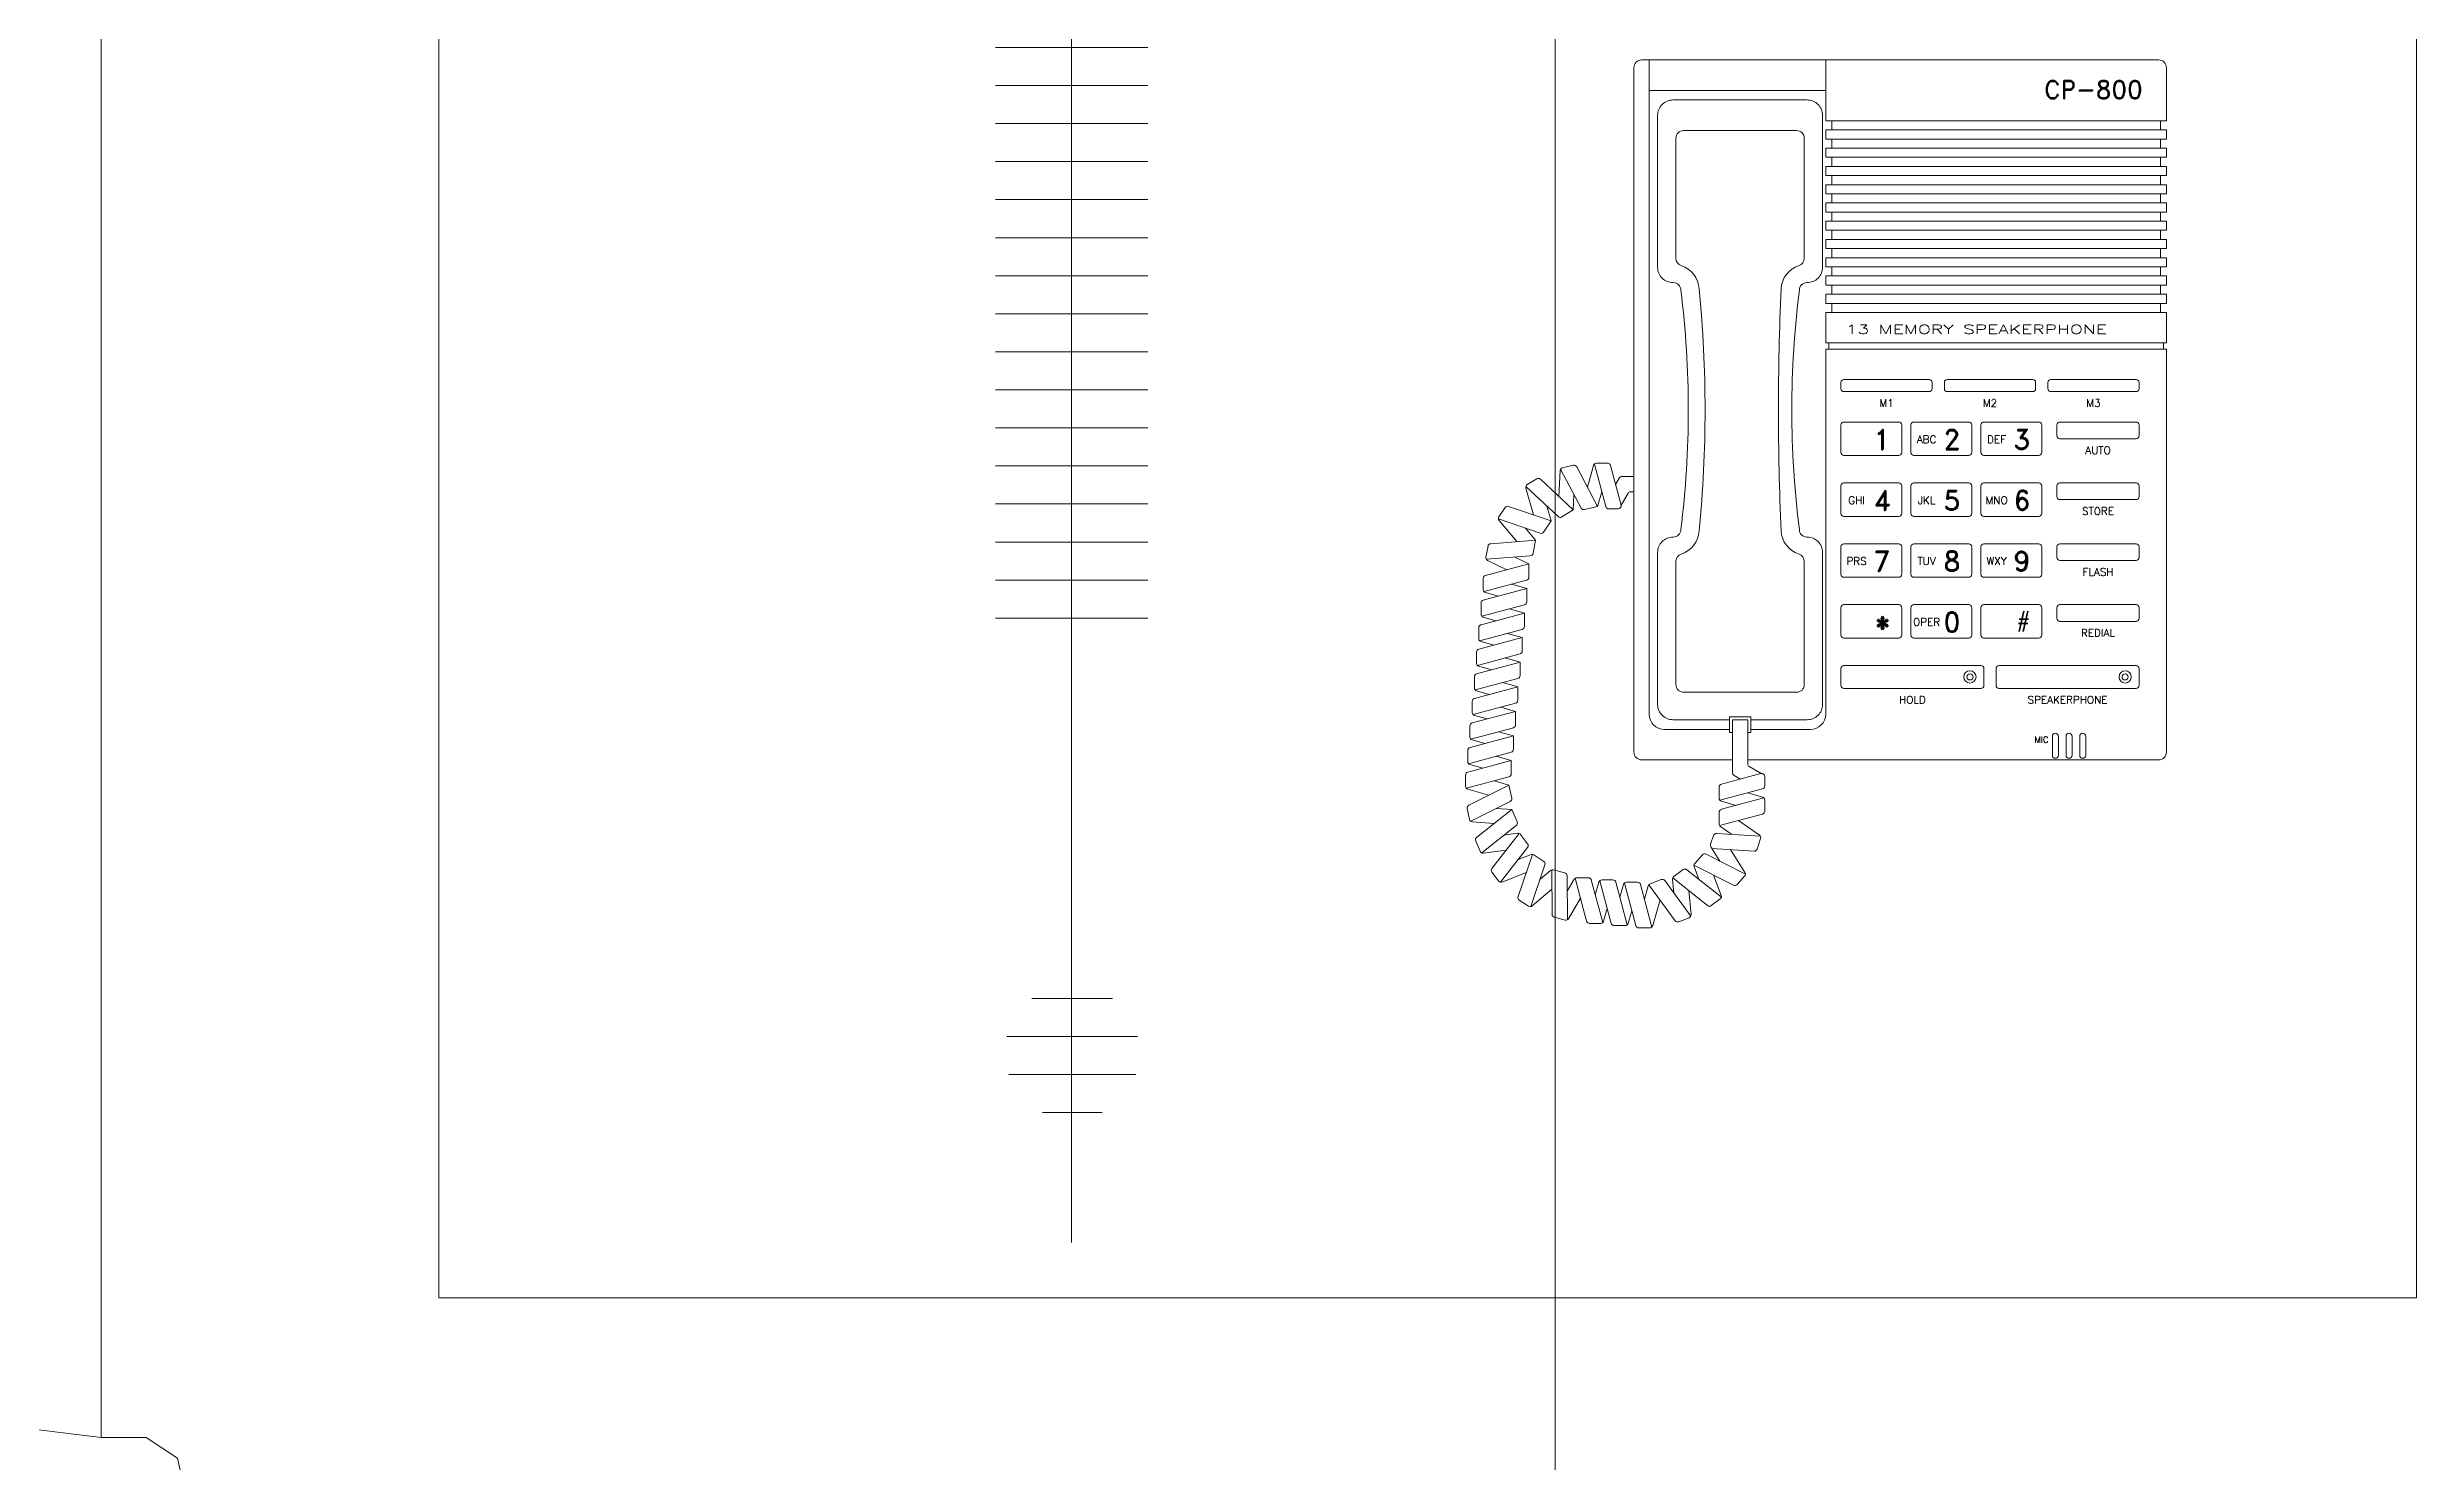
# Model space of a CAD drawing. Header units: millimetres. Extents: x -59 to 123, y 54 to 155.
# Drawn here: x -23.489 to -22.71, y 149.77 to 150.235 of the extents above; entities that cross this region are included whole.
import ezdxf
from ezdxf.enums import TextEntityAlignment as Align

# ---------------------------------------------------------------- set-up
doc = ezdxf.new("R2010")
doc.units = ezdxf.units.MM
for name, pattern in [('ACAD_ISO02W100', [15, 12, -3]), ('DASHDOT', [25.4, 12.7, -6.35, 0, -6.35]), ('DASHED', [0.75, 0.5, -0.25])]:
    doc.linetypes.add(name, pattern=pattern)
doc.layers.get('0').update_dxf_attribs({"lineweight": 9})
for name, color, linetype, lineweight in [('DET-CORTE', 86, 'Continuous', 50), ('EJES', 6, 'ACAD_ISO02W100', 5), ('mobiliario', 7, 'Continuous', 0), ('MUROS', 7, 'Continuous', 80)]:
    doc.layers.add(name, color=color, linetype=linetype, lineweight=lineweight)
doc.styles.add('TEL', font='romand.shx', dxfattribs={"height": 0.004, "bigfont": 'bigfont.shx'})

# ---------------------------------------------------------------- blocks, each defined once
blk = doc.blocks.new('telfonos')
for p, q in [((998.08915, 407.38188), (998.08915, 407.16688)), ((998.14715, 407.38188), (998.14715, 407.36188)), ((998.08915, 407.37188), (998.14715, 407.37188)), ((998.14715, 407.36188), (998.25915, 407.36188)), ((998.14715, 407.35888), (998.25915, 407.35888)), ((998.14715, 407.35888), (998.14715, 407.35588)), ((998.14915, 407.36188), (998.14915, 407.35888)), ((998.25715, 407.36188), (998.25715, 407.35888)), ((998.25915, 407.35888), (998.25915, 407.35588)), ((998.14715, 407.35588), (998.25915, 407.35588)), ((998.14715, 407.35288), (998.25915, 407.35288)), ((998.14715, 407.35288), (998.14715, 407.34988)), ((998.14715, 407.34988), (998.25915, 407.34988)), ((998.14915, 407.35588), (998.14915, 407.35288)), ((998.14915, 407.34988), (998.14915, 407.34688)), ((998.25715, 407.35588), (998.25715, 407.35288)), ((998.25715, 407.34988), (998.25715, 407.34688)), ((998.25915, 407.35288), (998.25915, 407.34988)), ((998.14715, 407.34688), (998.25915, 407.34688)), ((998.14715, 407.34688), (998.14715, 407.34388)), ((998.14715, 407.34388), (998.25915, 407.34388)), ((998.14915, 407.34388), (998.14915, 407.34088)), ((998.25715, 407.34388), (998.25715, 407.34088)), ((998.25915, 407.34688), (998.25915, 407.34388)), ((998.14715, 407.34088), (998.25915, 407.34088)), ((998.14715, 407.34088), (998.14715, 407.33788)), ((998.14715, 407.33788), (998.25915, 407.33788)), ((998.14715, 407.33488), (998.25915, 407.33488)), ((998.14715, 407.33488), (998.14715, 407.33188)), ((998.14915, 407.33788), (998.14915, 407.33488)), ((998.25715, 407.33788), (998.25715, 407.33488)), ((998.25915, 407.34088), (998.25915, 407.33788)), ((998.25915, 407.33488), (998.25915, 407.33188)), ((998.14715, 407.33188), (998.25915, 407.33188)), ((998.14715, 407.32888), (998.25915, 407.32888)), ((998.14715, 407.32888), (998.14715, 407.32588)), ((998.14915, 407.33188), (998.14915, 407.32888)), ((998.25715, 407.33188), (998.25715, 407.32888)), ((998.25915, 407.32888), (998.25915, 407.32588)), ((998.14715, 407.32588), (998.25915, 407.32588)), ((998.14715, 407.32288), (998.25915, 407.32288)), ((998.14715, 407.32288), (998.14715, 407.31988)), ((998.14715, 407.31988), (998.25915, 407.31988)), ((998.14915, 407.32588), (998.14915, 407.32288)), ((998.14915, 407.31988), (998.14915, 407.31688)), ((998.25715, 407.32588), (998.25715, 407.32288)), ((998.25715, 407.31988), (998.25715, 407.31688)), ((998.25915, 407.32288), (998.25915, 407.31988)), ((998.14715, 407.31688), (998.25915, 407.31688)), ((998.14715, 407.31688), (998.14715, 407.31388)), ((998.14715, 407.31388), (998.25915, 407.31388)), ((998.14915, 407.31388), (998.14915, 407.31088)), ((998.25715, 407.31388), (998.25715, 407.31088)), ((998.25915, 407.31688), (998.25915, 407.31388)), ((998.14715, 407.31088), (998.25915, 407.31088)), ((998.14715, 407.31088), (998.14715, 407.30788)), ((998.14715, 407.30788), (998.25915, 407.30788)), ((998.14715, 407.30488), (998.25915, 407.30488)), ((998.14715, 407.30488), (998.14715, 407.30188)), ((998.14915, 407.30788), (998.14915, 407.30488)), ((998.25715, 407.30788), (998.25715, 407.30488)), ((998.25915, 407.31088), (998.25915, 407.30788)), ((998.25915, 407.30488), (998.25915, 407.30188)), ((998.14715, 407.30188), (998.25915, 407.30188)), ((998.14715, 407.29888), (998.25915, 407.29888)), ((998.14715, 407.29888), (998.14715, 407.28888)), ((998.14915, 407.30188), (998.14915, 407.29888)), ((998.25715, 407.30188), (998.25715, 407.29888)), ((998.25915, 407.29888), (998.25915, 407.28888)), ((998.14715, 407.28888), (998.25915, 407.28888)), ((998.14815, 407.28888), (998.14815, 407.28688)), ((998.25815, 407.28888), (998.25815, 407.28688)), ((998.14715, 407.28688), (998.25915, 407.28688)), ((998.14715, 407.28688), (998.14715, 407.16688)), ((998.06421, 407.24866), (998.06065, 407.24786)), ((998.06883, 407.24148), (998.07086, 407.24863)), ((998.07489, 407.2351), (998.07114, 407.24909)), ((998.07548, 407.24936), (998.07182, 407.24936)), ((998.07993, 407.23562), (998.07644, 407.24862)), ((998.05919, 407.23181), (998.04863, 407.24172)), ((998.05116, 407.23235), (998.04864, 407.24119)), ((998.05218, 407.24424), (998.04907, 407.24231)), ((998.06415, 407.23401), (998.05339, 407.24412)), ((998.05941, 407.23847), (998.05987, 407.24694)), ((998.06678, 407.23462), (998.06004, 407.24744)), ((998.07219, 407.23508), (998.06532, 407.24815)), ((998.07811, 407.2424), (998.07931, 407.24448)), ((998.08415, 407.24498), (998.08018, 407.24498)), ((998.04179, 407.23479), (998.03975, 407.23176)), ((998.0569, 407.23038), (998.04294, 407.23518)), ((998.0569, 407.23038), (998.0555, 407.23527)), ((998.06415, 407.23401), (998.0604, 407.23169)), ((998.06415, 407.23401), (998.06443, 407.2391)), ((998.07219, 407.23508), (998.06789, 407.23411)), ((998.07219, 407.23508), (998.07358, 407.23998)), ((998.07896, 407.23436), (998.07585, 407.23436)), ((998.07983, 407.23538), (998.0822, 407.23948)), ((998.08415, 407.23998), (998.08306, 407.23998)), ((998.05328, 407.22633), (998.03959, 407.23105)), ((998.04568, 407.2236), (998.03981, 407.23056)), ((998.05179, 407.22409), (998.0485, 407.22798)), ((998.0569, 407.23038), (998.05444, 407.22672)), ((998.03617, 407.2221), (998.0355, 407.21851)), ((998.05008, 407.21894), (998.03565, 407.21779)), ((998.05179, 407.22409), (998.03707, 407.22291)), ((998.04961, 407.21628), (998.04504, 407.21853)), ((998.05179, 407.22409), (998.05099, 407.21975)), ((998.03461, 407.21149), (998.03461, 407.20784)), ((998.04887, 407.2109), (998.03488, 407.20715)), ((998.04961, 407.21628), (998.03535, 407.21246)), ((998.04232, 407.21432), (998.03604, 407.21743)), ((998.04961, 407.21628), (998.04961, 407.21187)), ((998.03388, 407.20341), (998.03388, 407.19976)), ((998.04814, 407.20283), (998.03415, 407.19908)), ((998.04888, 407.2082), (998.03462, 407.20438)), ((998.03951, 407.20569), (998.03533, 407.20687)), ((998.04888, 407.2082), (998.04398, 407.20959)), ((998.04888, 407.2082), (998.04888, 407.20379)), ((998.03315, 407.19534), (998.03315, 407.19168)), ((998.04741, 407.19475), (998.03342, 407.191)), ((998.04815, 407.20013), (998.0339, 407.1963)), ((998.03878, 407.19761), (998.03461, 407.1988)), ((998.04815, 407.20013), (998.04326, 407.20152)), ((998.04815, 407.20013), (998.04815, 407.19572)), ((998.03243, 407.18726), (998.03243, 407.18361)), ((998.04669, 407.18667), (998.0327, 407.18293)), ((998.04743, 407.19205), (998.03317, 407.18823)), ((998.03805, 407.18954), (998.03388, 407.19072)), ((998.04743, 407.19205), (998.04253, 407.19344)), ((998.04743, 407.19205), (998.04743, 407.18764)), ((998.0317, 407.17919), (998.0317, 407.17553)), ((998.04596, 407.1786), (998.03197, 407.17485)), ((998.0467, 407.18397), (998.03244, 407.18015)), ((998.03733, 407.18146), (998.03315, 407.18265)), ((998.0467, 407.18397), (998.0418, 407.18537)), ((998.0467, 407.18397), (998.0467, 407.17956)), ((998.15215, 407.18188), (998.15215, 407.17638)), ((998.19815, 407.18288), (998.15315, 407.18288)), ((998.19915, 407.18188), (998.19915, 407.17638)), ((998.20315, 407.18188), (998.20315, 407.17638)), ((998.24915, 407.18288), (998.20415, 407.18288)), ((998.25015, 407.18188), (998.25015, 407.17638)), ((998.03097, 407.17111), (998.03097, 407.16746)), ((998.04597, 407.1759), (998.03172, 407.17208)), ((998.0366, 407.17339), (998.03243, 407.17457)), ((998.04597, 407.1759), (998.04108, 407.17729)), ((998.04597, 407.1759), (998.04597, 407.17149)), ((998.19815, 407.17538), (998.15315, 407.17538)), ((998.24915, 407.17538), (998.20415, 407.17538)), ((998.03025, 407.16304), (998.03025, 407.15938)), ((998.04525, 407.16782), (998.03099, 407.164)), ((998.04523, 407.17052), (998.03124, 407.16677)), ((998.03587, 407.16531), (998.0317, 407.1665)), ((998.04525, 407.16782), (998.04035, 407.16921)), ((998.04525, 407.16782), (998.04525, 407.16341)), ((998.11552, 407.16606), (998.11552, 407.16088)), ((998.12252, 407.16606), (998.11552, 407.16606)), ((998.11652, 407.16506), (998.11652, 407.14763)), ((998.11652, 407.16506), (998.12152, 407.16506)), ((998.12152, 407.16506), (998.12152, 407.15052)), ((998.12252, 407.16606), (998.12252, 407.16088)), ((998.04452, 407.15975), (998.03026, 407.15593)), ((998.04451, 407.16245), (998.03052, 407.1587)), ((998.03515, 407.15723), (998.03097, 407.15842)), ((998.04452, 407.15975), (998.03962, 407.16114)), ((998.04452, 407.15975), (998.04452, 407.15534)), ((998.09415, 407.16188), (998.11552, 407.16188)), ((998.11652, 407.16088), (998.11552, 407.16088)), ((998.12252, 407.16088), (998.12152, 407.16088)), ((998.12252, 407.16188), (998.14215, 407.16188)), ((998.22165, 407.15963), (998.22165, 407.15339)), ((998.22365, 407.15963), (998.22365, 407.15339)), ((998.22615, 407.15963), (998.22615, 407.15339)), ((998.22815, 407.15963), (998.22815, 407.15339)), ((998.23065, 407.15963), (998.23065, 407.15339)), ((998.23265, 407.15963), (998.23265, 407.15339)), ((998.02952, 407.15496), (998.02952, 407.15131)), ((998.04379, 407.15167), (998.02954, 407.14785)), ((998.04378, 407.15437), (998.02979, 407.15062)), ((998.03442, 407.14916), (998.03025, 407.15034)), ((998.04379, 407.15167), (998.0389, 407.15306)), ((998.04379, 407.15167), (998.04379, 407.14726)), ((998.12612, 407.14728), (998.12202, 407.14965)), ((998.02879, 407.14688), (998.02879, 407.14323)), ((998.04305, 407.1463), (998.02906, 407.14255)), ((998.03648, 407.14029), (998.02952, 407.14227)), ((998.04307, 407.1436), (998.02987, 407.13698)), ((998.04307, 407.1436), (998.03817, 407.14499)), ((998.04307, 407.1436), (998.04396, 407.13928)), ((998.11214, 407.13928), (998.11214, 407.14293)), ((998.11241, 407.1386), (998.1264, 407.14235)), ((998.11288, 407.1439), (998.12588, 407.14738)), ((998.1191, 407.14557), (998.11702, 407.14677)), ((998.12152, 407.14104), (998.12641, 407.13964)), ((998.12714, 407.14331), (998.12714, 407.14642)), ((998.02934, 407.13588), (998.03008, 407.1323)), ((998.04343, 407.13818), (998.03048, 407.13169)), ((998.04398, 407.13554), (998.03242, 407.12636)), ((998.04398, 407.13554), (998.03891, 407.13591)), ((998.04398, 407.13554), (998.04574, 407.13149)), ((998.11214, 407.13077), (998.11214, 407.13465)), ((998.11227, 407.13028), (998.1264, 407.13406)), ((998.11287, 407.13832), (998.11777, 407.13693)), ((998.11288, 407.13562), (998.12687, 407.13937)), ((998.11846, 407.13194), (998.1254, 407.12717)), ((998.12714, 407.13503), (998.12714, 407.13868)), ((998.03823, 407.13097), (998.03098, 407.13151)), ((998.03213, 407.12518), (998.03358, 407.12183)), ((998.04544, 407.13031), (998.0341, 407.12131)), ((998.04643, 407.12771), (998.03744, 407.11621)), ((998.04595, 407.12776), (998.04148, 407.12717)), ((998.04688, 407.12737), (998.04918, 407.12432)), ((998.10932, 407.12414), (998.11028, 407.127)), ((998.11129, 407.12768), (998.12574, 407.12676)), ((998.11257, 407.12994), (998.11634, 407.12736)), ((998.12461, 407.12256), (998.12578, 407.12602)), ((998.04215, 407.12223), (998.03463, 407.12123)), ((998.04917, 407.1231), (998.04025, 407.11169)), ((998.05077, 407.12083), (998.04606, 407.10697)), ((998.05033, 407.12077), (998.04606, 407.11912)), ((998.05487, 407.11735), (998.05021, 407.10364)), ((998.05124, 407.12066), (998.05448, 407.1185)), ((998.10386, 407.11732), (998.11684, 407.11068)), ((998.10392, 407.11684), (998.1055, 407.11264)), ((998.10411, 407.11786), (998.10666, 407.12068)), ((998.10786, 407.1209), (998.12075, 407.1143)), ((998.10942, 407.12329), (998.11236, 407.11859)), ((998.10975, 407.12277), (998.1236, 407.12188)), ((998.11586, 407.12238), (998.1206, 407.11481)), ((998.03743, 407.11499), (998.03963, 407.11208)), ((998.04872, 407.11481), (998.04079, 407.11174)), ((998.05718, 407.10937), (998.0507, 407.10386)), ((998.05672, 407.11553), (998.05324, 407.11256)), ((998.05712, 407.11573), (998.05725, 407.1011)), ((998.05762, 407.11573), (998.06139, 407.11476)), ((998.06214, 407.1138), (998.06227, 407.09932)), ((998.06447, 407.11264), (998.06218, 407.10874)), ((998.0648, 407.11298), (998.06858, 407.09888)), ((998.06533, 407.11314), (998.06917, 407.11314)), ((998.07013, 407.1124), (998.07388, 407.09841)), ((998.07263, 407.11168), (998.07144, 407.10751)), ((998.07291, 407.11214), (998.07665, 407.09815)), ((998.07359, 407.11241), (998.07724, 407.11241)), ((998.07821, 407.11167), (998.08196, 407.09768)), ((998.0807, 407.11096), (998.07952, 407.10679)), ((998.08098, 407.11141), (998.08473, 407.09742)), ((998.08166, 407.11168), (998.08532, 407.11168)), ((998.08628, 407.11094), (998.09003, 407.09695)), ((998.08885, 407.11048), (998.08759, 407.10606)), ((998.08906, 407.11086), (998.09767, 407.09902)), ((998.08945, 407.11114), (998.0931, 407.11254)), ((998.09427, 407.1122), (998.10279, 407.10049)), ((998.09683, 407.11262), (998.09724, 407.10811)), ((998.0969, 407.11309), (998.10834, 407.104)), ((998.09723, 407.11352), (998.10032, 407.11581)), ((998.10154, 407.11579), (998.11288, 407.10678)), ((998.10217, 407.1089), (998.10289, 407.10102)), ((998.1103, 407.11403), (998.11284, 407.10731)), ((998.11804, 407.1109), (998.12049, 407.11361)), ((998.04646, 407.10582), (998.04949, 407.10379)), ((998.06657, 407.10638), (998.06265, 407.09969)), ((998.07534, 407.10304), (998.07416, 407.09886)), ((998.08342, 407.10231), (998.08223, 407.09814)), ((998.09271, 407.10584), (998.09031, 407.09741)), ((998.10956, 407.10398), (998.1125, 407.10616)), ((998.058, 407.10014), (998.06154, 407.09923)), ((998.06954, 407.09814), (998.0732, 407.09814)), ((998.07762, 407.09741), (998.08127, 407.09741)), ((998.0857, 407.09668), (998.08935, 407.09668)), ((998.09884, 407.09868), (998.10225, 407.09999))]:
    blk.add_line(p, q)
for points in [[(998.25915, 407.36188), (998.25915, 407.37934, 0.414214), (998.25661, 407.38188), (998.08669, 407.38188, 0.414214), (998.08415, 407.37934), (998.08415, 407.15442, 0.414214), (998.08669, 407.15188), (998.11652, 407.15188)], [(998.12252, 407.16506), (998.14111, 407.16506, 0.414214), (998.14611, 407.17006), (998.14611, 407.22006, 0.414214), (998.14111, 407.22506), (998.14099, 407.22506, -0.414214), (998.13849, 407.22756, -0.062754), (998.13849, 407.30621, -0.414214), (998.14099, 407.30871), (998.14111, 407.30871, 0.414214), (998.14611, 407.31371), (998.14611, 407.36371, 0.414214), (998.14111, 407.36871), (998.09692, 407.36871, 0.414214), (998.09192, 407.36371), (998.09192, 407.31371, 0.414214), (998.09692, 407.30871), (998.09704, 407.30871, -0.414214), (998.09954, 407.30621, -0.062754), (998.09954, 407.22756, -0.414214), (998.09704, 407.22506), (998.09692, 407.22506, 0.414214), (998.09192, 407.22006), (998.09192, 407.17006, 0.414214), (998.09692, 407.16506), (998.11552, 407.16506)], [(998.12152, 407.15188), (998.25661, 407.15188, 0.414214), (998.25915, 407.15442), (998.25915, 407.28688)]]:
    blk.add_lwpolyline(points, format="xyb")
for points in [[(998.14011, 407.31668), (998.14011, 407.35615, 0.414214), (998.13761, 407.35865), (998.10042, 407.35865, 0.414214), (998.09792, 407.35615), (998.09792, 407.31668, 0.325427), (998.09965, 407.3143, -0.310845), (998.10553, 407.30666, -0.04965), (998.10553, 407.22711, -0.310845), (998.09965, 407.21947, 0.325427), (998.09792, 407.21709), (998.09792, 407.1766, 0.414214), (998.10042, 407.1741), (998.13761, 407.1741, 0.414214), (998.14011, 407.1766), (998.14011, 407.21709, 0.325427), (998.13838, 407.21947, -0.310845), (998.1325, 407.22711, -0.021579), (998.1325, 407.30666, -0.310845), (998.13838, 407.3143, 0.325427)], [(998.18215, 407.27588), (998.18215, 407.27388, -0.414214), (998.18115, 407.27288), (998.15315, 407.27288, -0.414214), (998.15215, 407.27388), (998.15215, 407.27588, -0.414214), (998.15315, 407.27688), (998.18115, 407.27688, -0.414214)], [(998.18715, 407.27688), (998.21515, 407.27688, -0.414214), (998.21615, 407.27588), (998.21615, 407.27388, -0.414214), (998.21515, 407.27288), (998.18715, 407.27288, -0.414214), (998.18615, 407.27388), (998.18615, 407.27588, -0.414214)], [(998.22115, 407.27688), (998.24915, 407.27688, -0.414214), (998.25015, 407.27588), (998.25015, 407.27388, -0.414214), (998.24915, 407.27288), (998.22115, 407.27288, -0.414214), (998.22015, 407.27388), (998.22015, 407.27588, -0.414214)], [(998.17115, 407.26288), (998.15315, 407.26288, 0.414214), (998.15215, 407.26188), (998.15215, 407.25288, 0.414214), (998.15315, 407.25188), (998.17115, 407.25188, 0.414214), (998.17215, 407.25288), (998.17215, 407.26188, 0.414214)], [(998.19415, 407.26288), (998.17615, 407.26288, 0.414214), (998.17515, 407.26188), (998.17515, 407.25288, 0.414214), (998.17615, 407.25188), (998.19415, 407.25188, 0.414214), (998.19515, 407.25288), (998.19515, 407.26188, 0.414214)], [(998.21715, 407.26288), (998.19915, 407.26288, 0.414214), (998.19815, 407.26188), (998.19815, 407.25288, 0.414214), (998.19915, 407.25188), (998.21715, 407.25188, 0.414214), (998.21815, 407.25288), (998.21815, 407.26188, 0.414214)], [(998.22315, 407.26188), (998.22315, 407.25838, 0.414214), (998.22415, 407.25738), (998.24915, 407.25738, 0.414214), (998.25015, 407.25838), (998.25015, 407.26188, 0.414214), (998.24915, 407.26288), (998.22415, 407.26288, 0.414214)], [(998.15315, 407.23188), (998.17115, 407.23188, 0.414214), (998.17215, 407.23288), (998.17215, 407.24188, 0.414214), (998.17115, 407.24288), (998.15315, 407.24288, 0.414214), (998.15215, 407.24188), (998.15215, 407.23288, 0.414214)], [(998.17615, 407.23188), (998.19415, 407.23188, 0.414214), (998.19515, 407.23288), (998.19515, 407.24188, 0.414214), (998.19415, 407.24288), (998.17615, 407.24288, 0.414214), (998.17515, 407.24188), (998.17515, 407.23288, 0.414214)], [(998.19915, 407.23188), (998.21715, 407.23188, 0.414214), (998.21815, 407.23288), (998.21815, 407.24188, 0.414214), (998.21715, 407.24288), (998.19915, 407.24288, 0.414214), (998.19815, 407.24188), (998.19815, 407.23288, 0.414214)], [(998.22315, 407.24188), (998.22315, 407.23838, 0.414214), (998.22415, 407.23738), (998.24915, 407.23738, 0.414214), (998.25015, 407.23838), (998.25015, 407.24188, 0.414214), (998.24915, 407.24288), (998.22415, 407.24288, 0.414214)], [(998.15315, 407.21188), (998.17115, 407.21188, 0.414214), (998.17215, 407.21288), (998.17215, 407.22188, 0.414214), (998.17115, 407.22288), (998.15315, 407.22288, 0.414214), (998.15215, 407.22188), (998.15215, 407.21288, 0.414214)], [(998.17615, 407.21188), (998.19415, 407.21188, 0.414214), (998.19515, 407.21288), (998.19515, 407.22188, 0.414214), (998.19415, 407.22288), (998.17615, 407.22288, 0.414214), (998.17515, 407.22188), (998.17515, 407.21288, 0.414214)], [(998.19915, 407.21188), (998.21715, 407.21188, 0.414214), (998.21815, 407.21288), (998.21815, 407.22188, 0.414214), (998.21715, 407.22288), (998.19915, 407.22288, 0.414214), (998.19815, 407.22188), (998.19815, 407.21288, 0.414214)], [(998.22315, 407.22188), (998.22315, 407.21838, 0.414214), (998.22415, 407.21738), (998.24915, 407.21738, 0.414214), (998.25015, 407.21838), (998.25015, 407.22188, 0.414214), (998.24915, 407.22288), (998.22415, 407.22288, 0.414214)], [(998.17115, 407.19188), (998.15315, 407.19188, -0.414214), (998.15215, 407.19288), (998.15215, 407.20188, -0.414214), (998.15315, 407.20288), (998.17115, 407.20288, -0.414214), (998.17215, 407.20188), (998.17215, 407.19288, -0.414214)], [(998.19415, 407.19188), (998.17615, 407.19188, -0.414214), (998.17515, 407.19288), (998.17515, 407.20188, -0.414214), (998.17615, 407.20288), (998.19415, 407.20288, -0.414214), (998.19515, 407.20188), (998.19515, 407.19288, -0.414214)], [(998.21715, 407.19188), (998.19915, 407.19188, -0.414214), (998.19815, 407.19288), (998.19815, 407.20188, -0.414214), (998.19915, 407.20288), (998.21715, 407.20288, -0.414214), (998.21815, 407.20188), (998.21815, 407.19288, -0.414214)], [(998.22315, 407.20188), (998.22315, 407.19838, 0.414214), (998.22415, 407.19738), (998.24915, 407.19738, 0.414214), (998.25015, 407.19838), (998.25015, 407.20188, 0.414214), (998.24915, 407.20288), (998.22415, 407.20288, 0.414214)]]:
    blk.add_lwpolyline(points, format="xyb", close=True)
for centre, radius in [((998.19456, 407.17913), 0.00201), ((998.19456, 407.17913), 0.00101), ((998.24556, 407.17913), 0.00201), ((998.24556, 407.17913), 0.00101)]:
    blk.add_circle(centre, radius)
for centre, radius, start, end in [((998.06443, 407.24769), 0.001, 27.72495, 102.72495), ((998.07182, 407.24836), 0.001, 90, 164.13495), ((998.07548, 407.24836), 0.001, 15, 90), ((998.0496, 407.24146), 0.001, 121.80573, 195.94068), ((998.0527, 407.24339), 0.001, 46.80573, 121.80573), ((998.06087, 407.24688), 0.001, 102.72495, 176.8599), ((998.08018, 407.24398), 0.001, 90, 150), ((998.04262, 407.23423), 0.001, 71.01138, 146.01138), ((998.06767, 407.23509), 0.001, 207.72495, 282.72495), ((998.07585, 407.23536), 0.001, 195, 270), ((998.07896, 407.23536), 0.001, 270, 15), ((998.08306, 407.23898), 0.001, 90, 150), ((998.04058, 407.2312), 0.001, 146.01138, 220.14633), ((998.05361, 407.22728), 0.001, 251.01138, 326.01138), ((998.05988, 407.23254), 0.001, 226.80573, 301.80573), ((998.03649, 407.21833), 0.001, 169.55186, 243.68682), ((998.03715, 407.22192), 0.001, 94.55186, 169.55186), ((998.05, 407.21993), 0.001, 274.55186, 349.55186), ((998.03561, 407.21149), 0.001, 105, 180), ((998.04861, 407.21187), 0.001, 285, 0), ((998.03488, 407.20341), 0.001, 105, 180), ((998.03561, 407.20784), 0.001, 180, 254.13495), ((998.04788, 407.20379), 0.001, 285, 0), ((998.03415, 407.19534), 0.001, 105, 180), ((998.03488, 407.19976), 0.001, 180, 254.13495), ((998.04715, 407.19572), 0.001, 285, 0), ((998.03343, 407.18726), 0.001, 105, 180), ((998.03415, 407.19168), 0.001, 180, 254.13495), ((998.04643, 407.18764), 0.001, 285, 0), ((998.0327, 407.17919), 0.001, 105, 180), ((998.03343, 407.18361), 0.001, 180, 254.13495), ((998.0457, 407.17956), 0.001, 285, 0), ((998.15315, 407.18188), 0.001, 90, 180), ((998.19815, 407.18188), 0.001, 0, 90), ((998.20415, 407.18188), 0.001, 90, 180), ((998.24915, 407.18188), 0.001, 0, 90), ((998.03197, 407.17111), 0.001, 105, 180), ((998.0327, 407.17553), 0.001, 180, 254.13495), ((998.04497, 407.17149), 0.001, 285, 0), ((998.15315, 407.17638), 0.001, 180, 270), ((998.19815, 407.17638), 0.001, 270, 0), ((998.20415, 407.17638), 0.001, 180, 270), ((998.24915, 407.17638), 0.001, 270, 0), ((998.03125, 407.16304), 0.001, 105, 180), ((998.03197, 407.16746), 0.001, 180, 254.13495), ((998.04425, 407.16341), 0.001, 285, 0), ((998.09415, 407.16688), 0.005, 180, 270), ((998.14215, 407.16688), 0.005, 270, 0), ((998.03052, 407.15496), 0.001, 105, 180), ((998.03125, 407.15938), 0.001, 180, 254.13495), ((998.04352, 407.15534), 0.001, 285, 0), ((998.22265, 407.15963), 0.001, 0, 180), ((998.22715, 407.15963), 0.001, 0, 180), ((998.23165, 407.15963), 0.001, 0, 180), ((998.02979, 407.14688), 0.001, 105, 180), ((998.03052, 407.15131), 0.001, 180, 254.13495), ((998.11752, 407.14763), 0.001, 180, 240), ((998.12252, 407.15052), 0.001, 180, 240), ((998.12614, 407.14642), 0.001, 0, 105), ((998.22265, 407.15339), 0.001, 180, 0), ((998.22715, 407.15339), 0.001, 180, 0), ((998.23165, 407.15339), 0.001, 180, 0), ((998.02979, 407.14323), 0.001, 180, 254.13495), ((998.04279, 407.14726), 0.001, 285, 0), ((998.11314, 407.14293), 0.001, 105, 180), ((998.12614, 407.14331), 0.001, 285, 0), ((998.12614, 407.13868), 0.001, 0, 74.13495), ((998.03032, 407.13608), 0.001, 116.63422, 191.63422), ((998.03106, 407.13251), 0.001, 191.63422, 265.76917), ((998.04298, 407.13907), 0.001, 296.63422, 11.63422), ((998.11314, 407.13928), 0.001, 180, 254.13495), ((998.11314, 407.13465), 0.001, 105, 180), ((998.12614, 407.13503), 0.001, 285, 0), ((998.03305, 407.12558), 0.001, 128.45475, 203.45475), ((998.04482, 407.1311), 0.001, 308.45475, 23.45475), ((998.04608, 407.12677), 0.001, 36.97885, 97.5897), ((998.04839, 407.12372), 0.001, 321.97885, 36.97885), ((998.11026, 407.12382), 0.001, 161.35186, 212.02575), ((998.11123, 407.12668), 0.001, 86.35186, 161.35186), ((998.11314, 407.13077), 0.001, 180, 235.48681), ((998.12483, 407.12634), 0.001, 341.35186, 55.48681), ((998.0345, 407.12222), 0.001, 203.45475, 277.5897), ((998.05069, 407.11983), 0.001, 56.25031, 111.1138), ((998.05392, 407.11767), 0.001, 341.25031, 56.25031), ((998.10485, 407.11719), 0.001, 137.8908, 200.68659), ((998.1074, 407.12001), 0.001, 62.8908, 137.8908), ((998.12367, 407.12288), 0.001, 266.35186, 341.35186), ((998.03823, 407.1156), 0.001, 141.97885, 216.97885), ((998.04043, 407.11268), 0.001, 216.97885, 291.1138), ((998.05737, 407.11476), 0.001, 75.50208, 130.38526), ((998.06114, 407.11379), 0.001, 0.50208, 75.50208), ((998.06533, 407.11214), 0.001, 90, 149.63703), ((998.06917, 407.11214), 0.001, 15, 90), ((998.07359, 407.11141), 0.001, 90, 164.13495), ((998.07724, 407.11141), 0.001, 15, 90), ((998.08166, 407.11068), 0.001, 90, 164.13495), ((998.08532, 407.11068), 0.001, 15, 90), ((998.08981, 407.1102), 0.001, 111.05945, 164.13495), ((998.09346, 407.11161), 0.001, 36.05945, 111.05945), ((998.09783, 407.11271), 0.001, 126.55164, 185.1944), ((998.10092, 407.115), 0.001, 51.55164, 126.55164), ((998.1173, 407.11157), 0.001, 242.8908, 317.8908), ((998.11975, 407.11428), 0.001, 317.8908, 32.02575), ((998.04701, 407.10665), 0.001, 161.25031, 236.25031), ((998.05005, 407.10462), 0.001, 236.25031, 310.38526), ((998.05825, 407.10111), 0.001, 180.50208, 255.50208), ((998.10189, 407.10092), 0.001, 291.05945, 5.1944), ((998.10896, 407.10478), 0.001, 231.55164, 306.55164), ((998.1119, 407.10696), 0.001, 306.55164, 20.68659), ((998.06179, 407.10019), 0.001, 255.50208, 329.63703), ((998.06954, 407.09914), 0.001, 195, 270), ((998.0732, 407.09914), 0.001, 270, 344.13495), ((998.07762, 407.09841), 0.001, 195, 270), ((998.08127, 407.09841), 0.001, 270, 344.13495), ((998.0857, 407.09768), 0.001, 195, 270), ((998.08935, 407.09768), 0.001, 270, 344.13495), ((998.09848, 407.09961), 0.001, 216.05945, 291.05945)]:
    blk.add_arc(centre, radius, start, end)
at = {"style": 'TEL'}
for s, height, p in [('CP-800', 0.006, (998.23515, 407.36912)), ('M1', 0.0025, (998.16715, 407.26786)), ('M2', 0.0025, (998.20115, 407.26786)), ('M3', 0.0025, (998.23515, 407.26786)), ('ABC', 0.0025, (998.18031, 407.25593)), ('DEF', 0.0025, (998.20331, 407.25593)), ('AUTO', 0.0025, (998.23665, 407.25236)), ('GHI', 0.0025, (998.15731, 407.23593)), ('JKL', 0.0025, (998.18031, 407.23593)), ('MNO', 0.0025, (998.20331, 407.23593)), ('STORE', 0.0025, (998.23665, 407.23236)), ('PRS', 0.0025, (998.15731, 407.21593)), ('TUV', 0.0025, (998.18031, 407.21593)), ('WXY', 0.0025, (998.20331, 407.21593)), ('FLASH', 0.0025, (998.23665, 407.21236)), ('OPER', 0.0025, (998.18031, 407.19593)), ('REDIAL', 0.0025, (998.23665, 407.19236)), ('HOLD', 0.0025, (998.17565, 407.17036)), ('SPEAKERPHONE', 0.0025, (998.22665, 407.17036)), ('MIC', 0.002, (998.21808, 407.15752))]:
    blk.add_text(s, height=height, dxfattribs=at).set_placement(p, align=Align.CENTER)
at = {"style": 'TEL', "width": 1.5}
blk.add_text('13 MEMORY SPEAKERPHONE', height=0.003, dxfattribs=at).set_placement((998.15375, 407.29186))
at = {"style": 'TEL'}
for s, height, p in [('1', 0.0065, (998.16843, 407.2539)), ('2', 0.0065, (998.19143, 407.2539)), ('3', 0.0065, (998.21443, 407.2539)), ('4', 0.0065, (998.16843, 407.2339)), ('5', 0.0065, (998.19143, 407.2339)), ('6', 0.0065, (998.21443, 407.2339)), ('7', 0.0065, (998.16843, 407.2139)), ('8', 0.0065, (998.19143, 407.2139)), ('9', 0.0065, (998.21443, 407.2139)), ('*', 0.0075, (998.16843, 407.19145)), ('0', 0.0065, (998.19143, 407.1939)), ('#', 0.005, (998.21443, 407.19574))]:
    blk.add_text(s, height=height, dxfattribs=at).set_placement(p, align=Align.RIGHT)
blk = doc.blocks.new('CAMA MATRIMONIAL')
at = {"layer": 'mobiliario'}
for p, q in [((2858.22065, 869.95004), (2858.22065, 870.49347)), ((2858.23549, 869.95004), (2858.22064, 869.95004))]:
    blk.add_line(p, q, dxfattribs=at)
blk.add_lwpolyline([(2858.98164, 869.9959), (2858.33164, 869.9959), (2858.33164, 870.4459), (2858.98164, 870.4459)], close=True, dxfattribs=at)
for points in [[(2858.22065, 869.95004), (2858.01913, 869.97469), (2857.79704, 870.01579), (2857.70413, 870.02032)], [(2858.23549, 869.95004), (2858.24573, 869.9432), (2858.24859, 869.93035), (2858.24716, 869.81892), (2858.25145, 869.68035), (2858.2443, 869.37836), (2858.24716, 869.15836), (2858.2443, 869.14408), (2858.23549, 869.14408)]]:
    blk.add_lwpolyline(points, dxfattribs=at)
blk.add_blockref('telfonos', (1860.64028, 463.0208), dxfattribs=at)

msp = doc.modelspace()

# ---------------------------------------------------------------- hatches: boundary and pattern name
at = {"layer": 'DET-CORTE', "linetype": 'DASHDOT', "lineweight": 5, "ltscale": 0.1}
h = msp.add_hatch(dxfattribs=at)
h.set_pattern_fill('ANSI31', color=256, scale=0.1, angle=-45, style=0)
h.set_pattern_definition([(1e-14, (-62.520943, 35.335076), (0, -0.0125), [])])
h.paths.add_polyline_path([(-23.12714, 149.26351), (-23.17714, 149.26351), (-23.17714, 149.76351), (-23.12714, 149.76351)])
h.paths.add_polyline_path([(-23.15194, 149.8828, -1), (-23.15194, 149.92701, -1)])
h.paths.add_polyline_path([(-23.12714, 150.04551), (-23.17714, 150.04551), (-23.17714, 150.7627), (-23.12714, 150.7627)])
h.paths.add_polyline_path([(-23.15194, 150.88181, -1), (-23.15194, 150.92603, -1)])
h.paths.add_polyline_path([(-23.12714, 151.0447), (-23.17714, 151.0447), (-23.17714, 151.5447), (-23.12714, 151.5447)])

# ---------------------------------------------------------------- linework, layer by layer
msp.add_line((-23.15214, 151.11239), (-23.15214, 130.39887), dxfattribs=at)
at = {"layer": 'EJES', "linetype": 'DASHED', "lineweight": 5, "ltscale": 1.5}
for p, q in [((-22.99327, 151.8941), (-22.99327, 130.73524)), ((-22.99327, 151.8941), (-22.99327, 130.73524)), ((-22.99327, 130.17046), (-22.99327, 151.32932)), ((-22.99327, 130.17046), (-22.99327, 151.32932))]:
    msp.add_line(p, q, dxfattribs=at)

# ---------------------------------------------------------------- block references
at = {"layer": 'MUROS', "lineweight": 5}
msp.add_blockref('CAMA MATRIMONIAL', (-2881.69174, -720.17168), dxfattribs=at)

doc.saveas('drawing.dxf')
